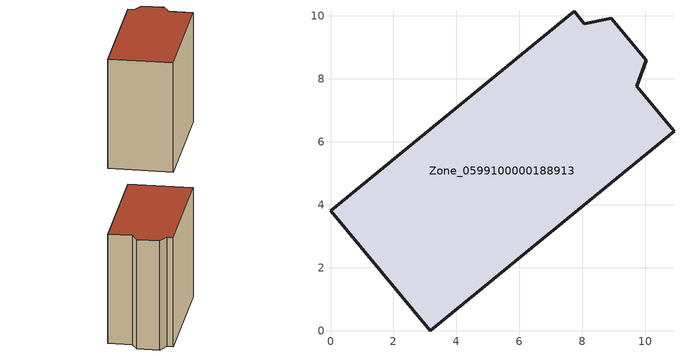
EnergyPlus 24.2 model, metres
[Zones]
Zone_0599100000188913
 floor ground (C_G): 0,3.81 7.74,10.15 8.06,9.76 8.92,9.93 10.03,8.59 9.72,7.77 10.91,6.34 3.16,0 z0
 wall outside (C_F): 3.16,0 10.91,6.34 9.72,7.77 10.03,8.59 8.92,9.93 8.06,9.76 7.74,10.15 0,3.81 3.16,0 z0:8.83
 roof outside (C_R): 7.74,10.15 0,3.81 3.16,0 10.91,6.34 9.72,7.77 10.03,8.59 8.92,9.93 8.06,9.76 z8.83
[BUILDING]
Pand.0599100000188913: North Axis=0; Terrain=City; Loads Convergence Tolerance Value=0.04; Temperature Convergence Tolerance Value=0.4; Solar Distribution=FullExterior; Maximum Number of Warmup Days=25; Minimum Number of Warmup Days=1
[Site:Location]
Rotterdam.The.Hague.AP_ZH_NLD Design_Conditions: Latitude=51.96; Longitude=4.45; Time Zone=1; Elevation=-4.5
[SITE:GROUNDTEMPERATURE:BUILDINGSURFACE]
18, 18, 18, 18, 18, 18, 18, 18, 18, 18, 18, 18
[MATERIAL] Thermal Absorptance=0.9; Solar Absorptance=0.7; Visible Absorptance=0.7
Name | Roughness | Thickness | Conductivity | Density | Specific Heat
G.TI.1946 | MediumSmooth | 0.15 | 1 | 540 | 1210
F.TI.1946 | Rough | 0.3 | 0.857143 | 1920 | 840
R.TI.1946 | MediumRough | 0.2 | 0.1 | 1500 | 1000
[CONSTRUCTION]
C_G: G.TI.1946
C_F: F.TI.1946
C_R: R.TI.1946
[ZONE]
Zone_0599100000188913: Type=1; Multiplier=1; Ceiling Height=Autocalculate; Volume=Autocalculate; Floor Area=autocalculate; Part of Total Floor Area=Yes
[ZONEINFILTRATION:DESIGNFLOWRATE]
Infil_Zone_0599100000188913: Zone or ZoneList or Space or SpaceList=Zone_0599100000188913; Schedule=AlwaysOn; Design Flow Rate Calculation Method=Flow/Area; Flow Rate per Floor Area=0.003; Constant Term Coefficient=1; Temperature Term Coefficient=0; Velocity Term Coefficient=0; Velocity Squared Term Coefficient=0
[HVACTEMPLATE:ZONE:IDEALLOADSAIRSYSTEM]
Zone_0599100000188913: Maximum Heating Supply Air Temperature=50; Minimum Cooling Supply Air Temperature=13; Maximum Heating Supply Air Humidity Ratio=0.0156; Minimum Cooling Supply Air Humidity Ratio=0.0077; Heating Limit=NoLimit; Cooling Limit=NoLimit; Dehumidification Control Type=ConstantSensibleHeatRatio; Cooling Sensible Heat Ratio=0.7; Dehumidification Setpoint=60; Humidification Control Type=None; Humidification Setpoint=30; Outdoor Air Method=None; Outdoor Air Flow Rate per Person=0.00944; Outdoor Air Flow Rate per Zone Floor Area=0; Outdoor Air Flow Rate per Zone=0; Demand Controlled Ventilation Type=None; Outdoor Air Economizer Type=NoEconomizer; Heat Recovery Type=None; Sensible Heat Recovery Effectiveness=0.7; Latent Heat Recovery Effectiveness=0.65
[ZONECONTROL:THERMOSTAT]
ThermostatControl_Zone_0599100000188913: Zone or ZoneList=Zone_0599100000188913; Control Type Schedule=DualSetpointControlType; Control 1=Thermostat_Zone_0599100000188913; Temperature Difference Between Cutout And Setpoint=0
[THERMOSTATSETPOINT:DUALSETPOINT]
Thermostat_Zone_0599100000188913: Heating Setpoint Temperature Schedule=HeatingSetpoint_Zone_0599100000188913; Cooling Setpoint Temperature Schedule=CoolingSetpoint_Zone_0599100000188913
[SCHEDULE:COMPACT]
HeatingSetpoint_Zone_0599100000188913: Through: 12/31, For: AllDays, Until: 24:00, 21
CoolingSetpoint_Zone_0599100000188913: Through: 12/31, For: AllDays, Until: 24:00, 24
DualSetpointControlType: Through: 12/31, For: AllDays, Until: 24:00, 4
AlwaysOn: Through: 12/31, For: AllDays, Until: 24:00, 1
